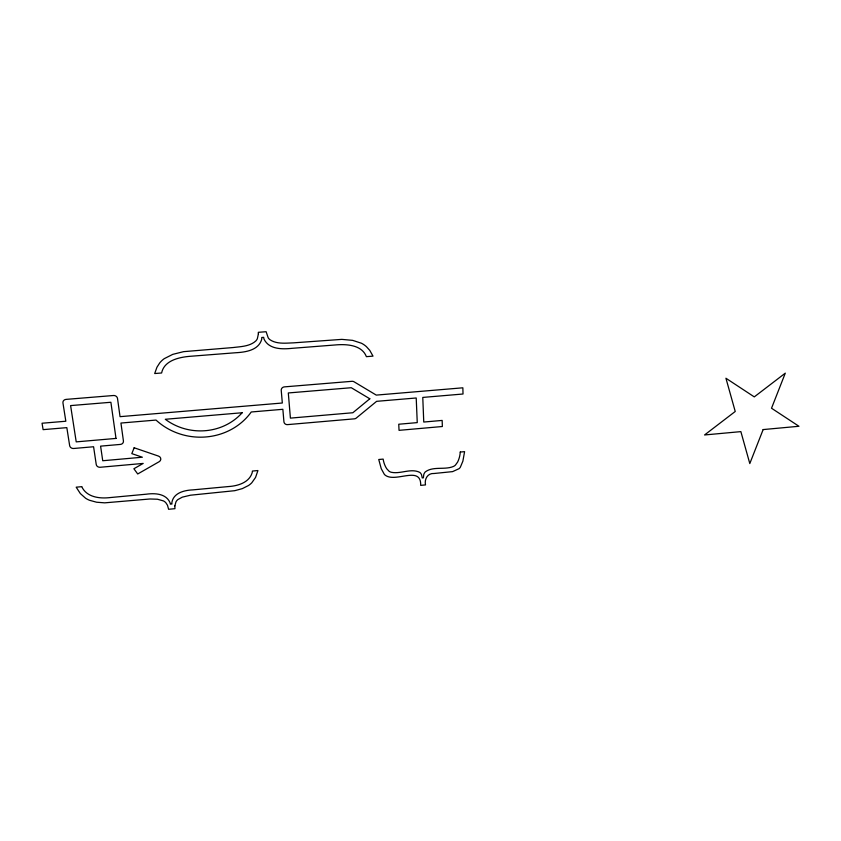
<?xml version="1.0" encoding="UTF-8"?>
<svg xmlns="http://www.w3.org/2000/svg" width="841" height="841" viewBox="0 0 841 841"><rect width="100%" height="100%" fill="white"/><g stroke="black" fill="none" stroke-linecap="round" stroke-linejoin="round"><path stroke-width="1.26" d="M460.248 452.048L464.589 451.649L462.876 461.173L460.332 467.239A8.032 7.275 -22.9 0 1 459.123 468.647L452.595 471.622L434.082 473.494C427.627 472.968 424.242 479.191 425.504 484.91L420.689 485.373C421.352 465.262 396.206 482.671 385.672 475.501A8.105 7.369 -16.9 0 1 384.337 474.324L381.257 468.721L378.744 459.501L383.16 459.102A29.235 26.681 -19.3 0 0 386.65 468.647L389.12 471.286A7.863 7.159 -17.3 0 0 391.223 472.264C400.537 474.335 411.06 467.88 419.848 472.432A7.874 7.127 -18.9 0 1 421.551 474.787L422.224 477.94L423.37 477.825L423.769 474.576A7.884 7.127 -20.5 0 1 425.262 471.906C433.21 465.956 444.595 470.193 453.436 466.461A7.832 7.096 -22.7 0 0 455.412 465.115L457.62 462.077A29.078 26.502 -21.2 0 0 460.258 452.048M258.387 333.919L257.346 338.723A9.903 9.356 4.6 0 1 255.864 340.91C249.819 346.45 240.873 346.566 233.178 347.533L183.622 351.654L172.752 354.366L164.258 358.655A25.051 23.096 8 0 0 159.695 362.955L156.962 367.212L154.691 373.541L161.619 372.983C164.247 359.959 180.321 356.952 191.506 356.195L235.669 352.747C245.33 352.211 258.45 350.434 261.646 339.512A8.347 7.884 3.6 0 0 261.74 337.493L263.685 337.346A8.305 7.874 1.1 0 0 264.137 339.322C269.152 349.488 282.261 349.341 291.943 348.342L335.128 344.968C346.05 343.969 361.777 344.621 366.392 356.658L373.005 356.132L369.777 350.382L366.466 346.702A24.053 22.728 -12.9 0 0 361.43 343.233L352.652 340.363L341.856 339.375L293.446 342.855C285.698 343.107 276.899 344.305 270.077 339.806A9.829 9.335 0.7 0 1 268.226 337.882L266.124 331.722L258.313 332.311L258.387 333.919M174.854 505.861L174.949 508.679L168.589 509.278L167.517 505.304L165.856 502.76A9.23 8.168 2 0 0 163.48 500.931L157.456 499.228L149.971 498.986L104.715 502.844L96.61 502.224L89.63 500.311A21.319 18.786 6.7 0 1 85.572 498.219L80.358 493.593L76.184 487.181L81.924 486.655A12.352 10.87 6.9 0 0 82.702 488.463C88.316 497.536 100.363 498.713 110.024 497.578L146.366 494.193C154.733 493.005 165.835 493.52 169.903 502.35A9.566 8.473 2 0 1 170.355 504.158L171.953 504.001A9.514 8.463 0.7 0 1 171.942 502.161C173.751 492.71 184.6 490.229 192.789 489.882L228.479 486.561C237.667 485.972 249.01 482.723 252.111 472.926A11.89 10.765 -2.5 0 0 252.405 471.055L257.924 470.55L255.559 477.436L251.774 482.797A20.562 18.607 -2.2 0 1 248.463 485.53L242.324 488.621L234.797 490.681L190.486 495.202L182.308 497.147L177.85 499.586A9.177 8.158 0.4 0 0 176 501.804L174.854 505.861M763.144 429.572L749.804 463.57L740.868 431.622L704.558 434.965L735.234 411.48L725.93 378.24L754.282 396.889L785.294 373.152L771.523 408.232L798.95 426.271L763.144 429.572M134.15 447.769L131.816 453.625L142.371 457.22L102.739 460.742L100.594 446.14L120.379 444.416A3.522 3.154 7.8 0 0 123.427 440.968L120.936 423.044L156.027 420.069A61.961 57.304 6.1 0 0 251.249 411.985L282.86 409.304L283.932 421.804A3.385 3.122 -5.5 0 0 287.569 424.621L354.345 418.839A3.332 3.091 -13.4 0 0 356.29 418.051L376.621 401.336L416.211 397.982L417.252 422.613L398.75 424.232L399.044 430.34L442.355 426.513L442.156 420.426L423.759 422.045L422.771 397.425L463.023 394.009L462.855 387.806L376.274 395.102L354.04 381.782A3.364 3.164 -13.2 0 0 351.99 381.309L284.363 386.881A3.417 3.185 -4 0 0 281.23 390.35L282.324 403.007L120.042 416.663L117.509 398.455A3.585 3.238 10.9 0 0 113.514 395.501L66.019 399.391A3.627 3.238 13 0 0 62.949 402.934L65.829 421.236L42.05 423.233L43.112 429.646L66.828 427.638L69.656 445.635A3.574 3.164 10 0 0 73.682 448.484L93.582 446.75L96.231 464.474A3.522 3.112 7.6 0 0 100.174 467.27L143.201 463.423L133.887 468.752L137.714 473.977L159.264 461.646A3.459 3.112 4.4 0 0 158.55 456.116L134.15 447.769M369.809 398.781L352.842 412.742L290.408 418.114L288.305 392.957L351.265 387.722L369.809 398.781M116.005 438.424L76.216 441.872L70.602 405.593L110.886 402.271L116.005 438.424M242.145 412.752L165.299 419.281A54.949 50.807 6.1 0 0 242.145 412.752"/></g></svg>
